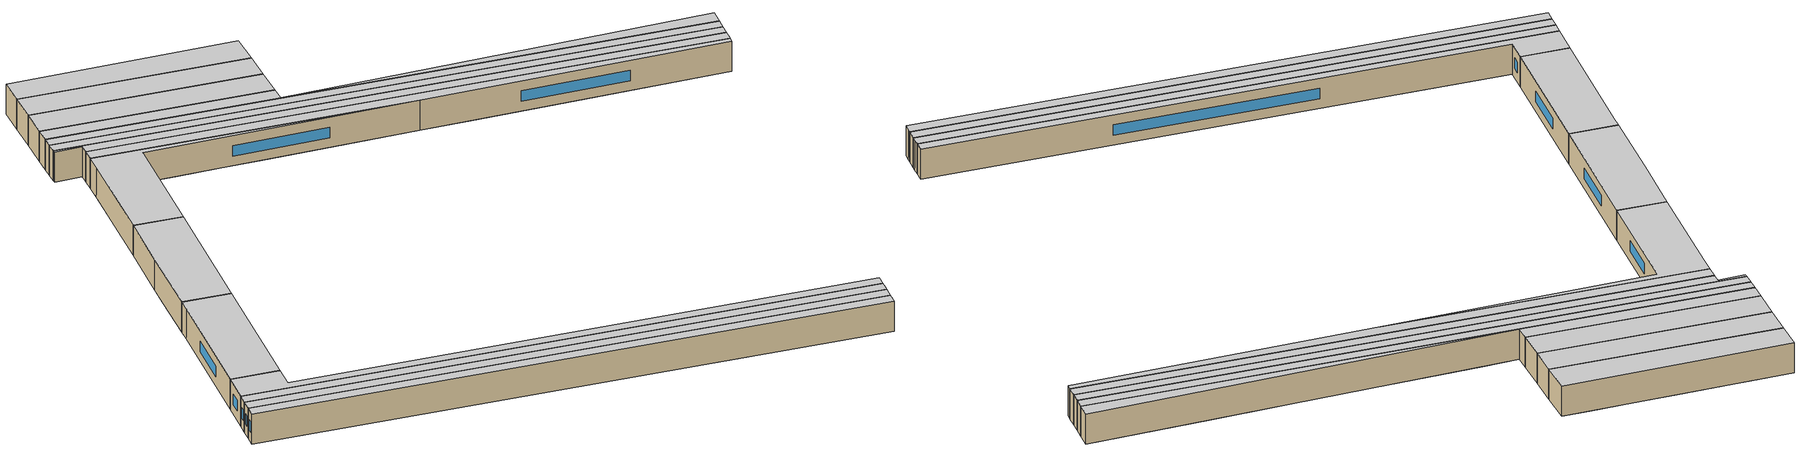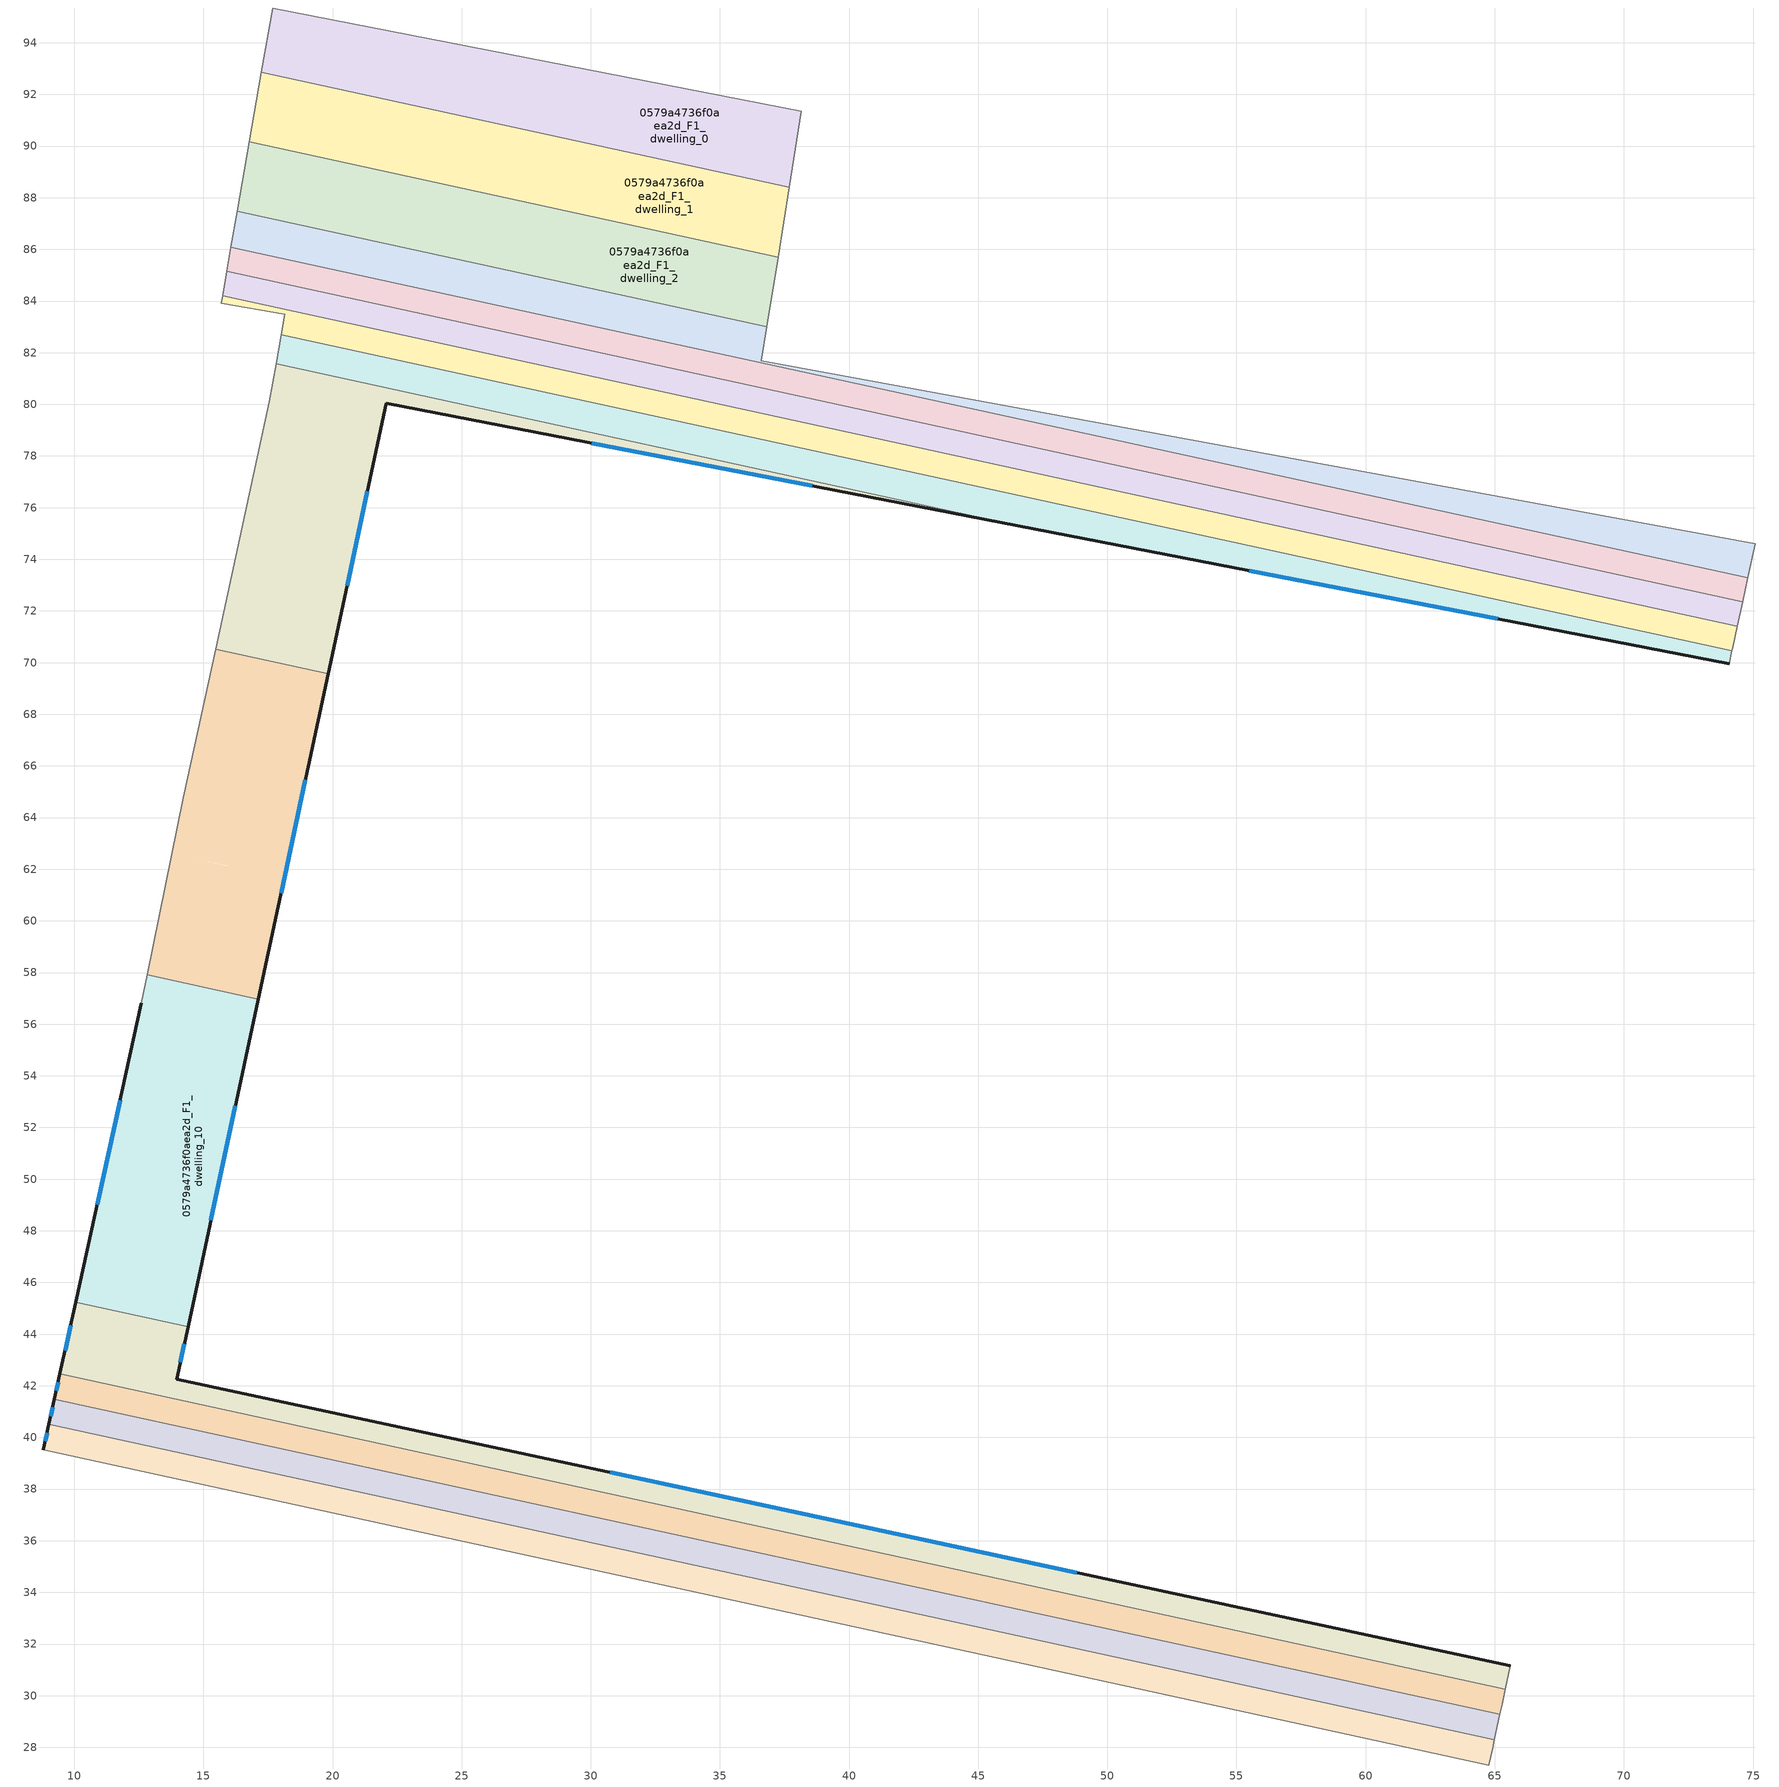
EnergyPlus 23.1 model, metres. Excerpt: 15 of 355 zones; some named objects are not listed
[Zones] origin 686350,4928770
0579a4736f0aea2d_F1_dwelling_0
 floor to 0579a4736f0aea2d_F0_dwelling_14 (EU_floor_Construction): 35.67,91.83 35.05,88.98 31.23,89.82 31.83,92.58 z3
 floor to 0579a4736f0aea2d_F0_dwelling_15 (EU_floor_Construction): 31.83,92.58 31.23,89.82 27.41,90.65 27.99,93.33 z3
 floor to 0579a4736f0aea2d_F0_dwelling_19 (EU_floor_Construction): 21.41,94.62 20.85,92.08 17.25,92.87 17.68,95.35 z3
 floor to 0579a4736f0aea2d_F0_dwelling_16 (EU_floor_Construction): 27.99,93.33 27.41,90.65 24.14,91.36 24.71,93.97 z3
 floor to 0579a4736f0aea2d_F0_dwelling_13 (EU_floor_Construction): 38.16,91.35 37.69,88.41 35.05,88.98 35.67,91.83 z3
 floor to 0579a4736f0aea2d_F0_dwelling_18 (EU_floor_Construction): 23.06,94.29 22.5,91.72 20.85,92.08 21.41,94.62 z3
 floor to 0579a4736f0aea2d_F0_dwelling_17 (EU_floor_Construction): 24.71,93.97 24.14,91.36 22.5,91.72 23.06,94.29 z3
 wall to 0579a4736f0aea2d_F1_dwelling_1 (EU_wall_Construction): 17.25,92.87 37.69,88.41 z3:6
 wall adiabatic (EU_wall_Construction): 37.69,88.41 38.16,91.35 17.68,95.35 17.25,92.87 z3:6
 ceiling to 0579a4736f0aea2d_F2_dwelling_0 (EU_floor_Construction): 37.69,88.41 38.16,91.35 17.68,95.35 17.25,92.87 z6
0579a4736f0aea2d_F1_dwelling_1
 floor to 0579a4736f0aea2d_F0_dwelling_15 (EU_floor_Construction): 31.23,89.82 30.65,87.14 26.82,87.97 27.41,90.65 z3
 floor to 0579a4736f0aea2d_F0_dwelling_19 (EU_floor_Construction): 20.85,92.08 20.27,89.4 16.78,90.17 17.25,92.87 z3
 floor to 0579a4736f0aea2d_F0_dwelling_14 (EU_floor_Construction): 35.05,88.98 34.47,86.31 30.65,87.14 31.23,89.82 z3
 floor to 0579a4736f0aea2d_F0_dwelling_16 (EU_floor_Construction): 27.41,90.65 26.82,87.97 23.56,88.69 24.14,91.36 z3
 floor to 0579a4736f0aea2d_F0_dwelling_18 (EU_floor_Construction): 22.5,91.72 21.91,89.04 20.27,89.4 20.85,92.08 z3
 floor to 0579a4736f0aea2d_F0_dwelling_13 (EU_floor_Construction): 37.69,88.41 37.25,85.7 34.47,86.31 35.05,88.98 z3
 floor to 0579a4736f0aea2d_F0_dwelling_17 (EU_floor_Construction): 24.14,91.36 23.56,88.69 21.91,89.04 22.5,91.72 z3
 wall to 0579a4736f0aea2d_F1_dwelling_2 (EU_wall_Construction): 16.78,90.17 37.25,85.7 z3:6
 wall adiabatic (EU_wall_Construction): 17.25,92.87 16.78,90.17 / 37.25,85.7 37.69,88.41 z3:6
 ceiling to 0579a4736f0aea2d_F2_dwelling_1 (EU_floor_Construction): 37.25,85.7 37.69,88.41 17.25,92.87 16.78,90.17 z6
0579a4736f0aea2d_F1_dwelling_10
 floor to 0579a4736f0aea2d_F0_dwelling_38 (EU_floor_Construction): 17.06,56.98 14.29,44.31 12.17,44.78 14.94,57.45 z3
 floor to 0579a4736f0aea2d_F0_dwelling_39 (EU_floor_Construction): 14.94,57.45 12.17,44.78 10.06,45.24 12.6,56.82 12.82,57.91 z3
 floor to 0579a4736f0aea2d_F0_dwelling_37 (EU_floor_Construction): 17.13,56.97 14.41,44.29 14.29,44.31 17.06,56.98 z3
 wall outside (EU_wall_Construction): 14.41,44.29 17.13,56.97 / 12.6,56.82 10.06,45.24 z3:6
 wall adiabatic (EU_wall_Construction): 12.82,57.91 12.6,56.82 z3:6
 wall to 0579a4736f0aea2d_F1_dwelling_9 (EU_wall_Construction): 17.13,56.97 12.82,57.91 z3:6
 wall to 0579a4736f0aea2d_F1_dwelling_11 (EU_wall_Construction): 10.06,45.24 14.41,44.29 z3:6
 window (EU_Window_Construction): 15.29,48.41 16.24,52.85 / 11.77,53.05 10.88,49 z3.98:5.02
 ceiling to 0579a4736f0aea2d_F2_dwelling_10 (EU_floor_Construction): 14.41,44.29 17.13,56.97 12.82,57.91 12.6,56.82 10.06,45.24 z6
0579a4736f0aea2d_F1_dwelling_11
 floor to 0579a4736f0aea2d_F0_dwelling_38 (EU_floor_Construction): 14.29,44.31 13.69,41.53 11.57,42 12.17,44.78 z3
 floor to 0579a4736f0aea2d_F0_dwelling_36 (EU_floor_Construction): 32.51,38.27 32.33,37.47 22.89,39.53 23.06,40.3 z3
 floor adiabatic (EU_floor_Construction): 65.61,31.16 65.41,30.25 32.33,37.47 32.51,38.27 z3
 floor to 0579a4736f0aea2d_F0_dwelling_37 (EU_floor_Construction): 23.06,40.3 22.89,39.53 13.69,41.53 14.29,44.31 14.41,44.29 13.97,42.25 z3
 floor to 0579a4736f0aea2d_F0_dwelling_39 (EU_floor_Construction): 12.17,44.78 11.57,42 9.45,42.46 10.06,45.24 z3
 wall outside (EU_wall_Construction): 10.06,45.24 9.44,42.46 / 65.61,31.16 13.97,42.25 14.41,44.29 z3:6
 wall to 0579a4736f0aea2d_F1_dwelling_12 (EU_wall_Construction): 9.44,42.46 65.41,30.25 z3:6
 wall to 0579a4736f0aea2d_F1_dwelling_48 (EU_wall_Construction): 65.41,30.25 65.61,31.16 z3:6
 window (EU_Window_Construction): 9.86,44.33 9.64,43.36 / 14.11,42.91 14.26,43.62 / 48.81,34.77 30.76,38.64 z3.98:5.02
 ceiling to 0579a4736f0aea2d_F2_dwelling_11 (EU_floor_Construction): 65.41,30.25 65.61,31.16 13.97,42.25 14.41,44.29 10.06,45.24 9.44,42.46 z6
0579a4736f0aea2d_F1_dwelling_12
 floor to 0579a4736f0aea2d_F0_dwelling_36 (EU_floor_Construction): 32.33,37.47 32.12,36.49 22.68,38.55 22.89,39.53 z3
 floor to 0579a4736f0aea2d_F0_dwelling_34 (EU_floor_Construction): 50.82,33.43 50.61,32.46 41.32,34.48 41.53,35.46 z3
 floor to 0579a4736f0aea2d_F0_dwelling_37 (EU_floor_Construction): 22.89,39.53 22.68,38.55 13.47,40.55 13.69,41.53 z3
 floor to 0579a4736f0aea2d_F0_dwelling_33 (EU_floor_Construction): 59.96,31.44 59.75,30.46 50.61,32.46 50.82,33.43 z3
 floor to 0579a4736f0aea2d_F0_dwelling_39 (EU_floor_Construction): 11.57,42 11.35,41.02 9.23,41.48 9.45,42.46 z3
 floor to 0579a4736f0aea2d_F0_dwelling_35 (EU_floor_Construction): 41.53,35.46 41.32,34.48 32.12,36.49 32.33,37.47 z3
 floor to 0579a4736f0aea2d_F0_dwelling_38 (EU_floor_Construction): 13.69,41.53 13.47,40.55 11.35,41.02 11.57,42 z3
 floor to 0579a4736f0aea2d_F0_dwelling_32 (EU_floor_Construction): 65.41,30.25 65.2,29.27 59.75,30.46 59.96,31.44 z3
 wall outside (EU_wall_Construction): 9.44,42.46 9.23,41.48 z3:6
 wall to 0579a4736f0aea2d_F1_dwelling_13 (EU_wall_Construction): 9.23,41.48 65.2,29.27 z3:6
 wall to 0579a4736f0aea2d_F1_dwelling_49 (EU_wall_Construction): 65.2,29.27 65.28,29.67 z3:6
 wall to 0579a4736f0aea2d_F1_dwelling_48 (EU_wall_Construction): 65.28,29.68 65.41,30.25 z3:6
 window (EU_Window_Construction): 9.38,42.14 9.3,41.8 z3.98:5.02
 ceiling to 0579a4736f0aea2d_F2_dwelling_12 (EU_floor_Construction): 65.2,29.27 65.41,30.25 9.44,42.46 9.23,41.48 z6
0579a4736f0aea2d_F1_dwelling_13
 floor to 0579a4736f0aea2d_F0_dwelling_34 (EU_floor_Construction): 50.61,32.46 50.39,31.48 41.1,33.5 41.32,34.48 z3
 floor to 0579a4736f0aea2d_F0_dwelling_33 (EU_floor_Construction): 59.75,30.46 59.53,29.48 50.39,31.48 50.61,32.46 z3
 floor to 0579a4736f0aea2d_F0_dwelling_36 (EU_floor_Construction): 32.12,36.49 31.91,35.51 22.46,37.57 22.68,38.55 z3
 floor to 0579a4736f0aea2d_F0_dwelling_37 (EU_floor_Construction): 22.68,38.55 22.46,37.57 13.26,39.58 13.47,40.55 z3
 floor adiabatic (EU_floor_Construction): 41.32,34.48 41.1,33.5 31.91,35.51 32.12,36.49 z3
 floor to 0579a4736f0aea2d_F0_dwelling_32 (EU_floor_Construction): 65.2,29.27 64.98,28.29 59.53,29.48 59.75,30.46 z3
 floor to 0579a4736f0aea2d_F0_dwelling_39 (EU_floor_Construction): 11.35,41.02 11.14,40.04 9.02,40.5 9.23,41.48 z3
 floor to 0579a4736f0aea2d_F0_dwelling_38 (EU_floor_Construction): 13.47,40.55 13.26,39.58 11.14,40.04 11.35,41.02 z3
 wall outside (EU_wall_Construction): 9.23,41.48 9.02,40.5 z3:6
 wall to 0579a4736f0aea2d_F1_dwelling_14 (EU_wall_Construction): 9.02,40.5 64.98,28.29 z3:6
 wall to 0579a4736f0aea2d_F1_dwelling_49 (EU_wall_Construction): 64.98,28.29 65.2,29.27 z3:6
 window (EU_Window_Construction): 9.16,41.16 9.09,40.82 z3.98:5.02
 ceiling to 0579a4736f0aea2d_F2_dwelling_13 (EU_floor_Construction): 64.98,28.29 65.2,29.27 9.23,41.48 9.02,40.5 z6
0579a4736f0aea2d_F1_dwelling_14
 floor to 0579a4736f0aea2d_F0_dwelling_37 (EU_floor_Construction): 22.46,37.57 22.25,36.59 13.05,38.6 13.26,39.58 z3
 floor to 0579a4736f0aea2d_F0_dwelling_36 (EU_floor_Construction): 31.91,35.51 31.69,34.53 22.25,36.59 22.46,37.57 z3
 floor to 0579a4736f0aea2d_F0_dwelling_39 (EU_floor_Construction): 11.14,40.04 10.93,39.06 8.8,39.52 9.02,40.5 z3
 floor to 0579a4736f0aea2d_F0_dwelling_33 (EU_floor_Construction): 59.53,29.48 59.32,28.5 50.18,30.5 50.39,31.48 z3
 floor to 0579a4736f0aea2d_F0_dwelling_38 (EU_floor_Construction): 13.26,39.58 13.05,38.6 10.93,39.06 11.14,40.04 z3
 floor to 0579a4736f0aea2d_F0_dwelling_34 (EU_floor_Construction): 50.39,31.48 50.18,30.5 40.89,32.53 41.1,33.5 z3
 floor adiabatic (EU_floor_Construction): 41.1,33.5 40.89,32.53 31.69,34.53 31.91,35.51 z3
 floor to 0579a4736f0aea2d_F0_dwelling_32 (EU_floor_Construction): 64.98,28.29 64.77,27.32 59.32,28.5 59.53,29.48 z3
 wall outside (EU_wall_Construction): 9.02,40.5 8.8,39.52 z3:6
 wall to 0579a4736f0aea2d_F1_dwelling_15 (EU_wall_Construction): 8.8,39.52 64.77,27.32 z3:6
 wall to 0579a4736f0aea2d_F1_dwelling_50 (EU_wall_Construction): 64.77,27.32 64.91,27.97 z3:6
 wall to 0579a4736f0aea2d_F1_dwelling_49 (EU_wall_Construction): 64.91,27.97 64.98,28.29 z3:6
 window (EU_Window_Construction): 8.95,40.18 8.87,39.84 z3.98:5.02
 ceiling to 0579a4736f0aea2d_F2_dwelling_14 (EU_floor_Construction): 64.77,27.32 64.98,28.29 9.02,40.5 8.8,39.52 z6
0579a4736f0aea2d_F1_dwelling_2
 floor to 0579a4736f0aea2d_F0_dwelling_14 (EU_floor_Construction): 34.47,86.31 33.89,83.63 30.06,84.47 30.65,87.14 z3
 floor to 0579a4736f0aea2d_F0_dwelling_15 (EU_floor_Construction): 30.65,87.14 30.06,84.47 26.24,85.3 26.82,87.97 z3
 floor to 0579a4736f0aea2d_F0_dwelling_17 (EU_floor_Construction): 23.56,88.69 22.97,86.01 21.33,86.37 21.91,89.04 z3
 floor to 0579a4736f0aea2d_F0_dwelling_13 (EU_floor_Construction): 37.25,85.7 36.82,83 33.89,83.63 34.47,86.31 z3
 floor to 0579a4736f0aea2d_F0_dwelling_18 (EU_floor_Construction): 21.91,89.04 21.33,86.37 19.69,86.73 20.27,89.4 z3
 floor to 0579a4736f0aea2d_F0_dwelling_16 (EU_floor_Construction): 26.82,87.97 26.24,85.3 22.97,86.01 23.56,88.69 z3
 floor adiabatic (EU_floor_Construction): 20.27,89.4 19.69,86.73 16.31,87.47 16.78,90.17 z3
 wall to 0579a4736f0aea2d_F1_dwelling_3 (EU_wall_Construction): 16.31,87.47 36.82,83 z3:6
 wall adiabatic (EU_wall_Construction): 16.78,90.17 16.31,87.47 / 36.82,83 37.25,85.7 z3:6
 ceiling to 0579a4736f0aea2d_F2_dwelling_2 (EU_floor_Construction): 36.82,83 37.25,85.7 16.78,90.17 16.31,87.47 z6
0579a4736f0aea2d_F1_dwelling_3
 floor to 0579a4736f0aea2d_F0_dwelling_10 (EU_floor_Construction): 75.08,74.6 74.8,73.28 63.71,75.7 63.92,76.66 z3
 floor to 0579a4736f0aea2d_F0_dwelling_11 (EU_floor_Construction): 63.92,76.66 63.71,75.7 51.92,78.27 52.04,78.85 z3
 floor to 0579a4736f0aea2d_F0_dwelling_14 (EU_floor_Construction): 33.89,83.63 33.59,82.27 29.76,83.1 30.06,84.47 z3
 floor to 0579a4736f0aea2d_F0_dwelling_16 (EU_floor_Construction): 26.24,85.3 25.94,83.94 22.68,84.65 22.97,86.01 z3
 floor to 0579a4736f0aea2d_F0_dwelling_15 (EU_floor_Construction): 30.06,84.47 29.76,83.1 25.94,83.94 26.24,85.3 z3
 floor to 0579a4736f0aea2d_F0_dwelling_17 (EU_floor_Construction): 22.97,86.01 22.68,84.65 21.03,85.01 21.33,86.37 z3
 floor to 0579a4736f0aea2d_F0_dwelling_12 (EU_floor_Construction): 52.04,78.85 51.92,78.27 39.82,80.91 39.86,81.09 z3
 floor to 0579a4736f0aea2d_F0_dwelling_18 (EU_floor_Construction): 21.33,86.37 21.03,85.01 19.39,85.37 19.69,86.73 z3
 floor to 0579a4736f0aea2d_F0_dwelling_13 (EU_floor_Construction): 39.86,81.09 39.82,80.91 33.59,82.27 33.89,83.63 36.82,83 36.61,81.7 z3
 floor adiabatic (EU_floor_Construction): 19.69,86.73 19.39,85.37 16.07,86.09 16.31,87.47 z3
 wall adiabatic (EU_wall_Construction): 16.31,87.47 16.07,86.09 / 75.08,74.6 36.61,81.7 36.82,83 z3:6
 wall to 0579a4736f0aea2d_F1_dwelling_4 (EU_wall_Construction): 16.07,86.09 74.8,73.28 z3:6
 wall to 0579a4736f0aea2d_F1_dwelling_29 (EU_wall_Construction): 74.8,73.28 75.08,74.6 z3:6
 ceiling to 0579a4736f0aea2d_F2_dwelling_3 (EU_floor_Construction): 74.8,73.28 75.08,74.6 36.61,81.7 36.82,83 16.31,87.47 16.07,86.09 z6
0579a4736f0aea2d_F1_dwelling_4
 floor adiabatic (EU_floor_Construction): 51.92,78.27 51.71,77.34 39.62,79.98 39.82,80.91 z3
 floor to 0579a4736f0aea2d_F0_dwelling_13 (EU_floor_Construction): 39.82,80.91 39.62,79.98 33.38,81.34 33.59,82.27 z3
 floor to 0579a4736f0aea2d_F0_dwelling_10 (EU_floor_Construction): 74.8,73.28 74.59,72.35 63.51,74.77 63.71,75.7 z3
 floor to 0579a4736f0aea2d_F0_dwelling_11 (EU_floor_Construction): 63.71,75.7 63.51,74.77 51.71,77.34 51.92,78.27 z3
 floor to 0579a4736f0aea2d_F0_dwelling_15 (EU_floor_Construction): 29.76,83.1 29.56,82.17 25.74,83 25.94,83.94 z3
 floor to 0579a4736f0aea2d_F0_dwelling_14 (EU_floor_Construction): 33.59,82.27 33.38,81.34 29.56,82.17 29.76,83.1 z3
 floor to 0579a4736f0aea2d_F0_dwelling_19 (EU_floor_Construction): 19.39,85.37 19.18,84.43 15.9,85.15 16.07,86.09 z3
 floor to 0579a4736f0aea2d_F0_dwelling_17 (EU_floor_Construction): 22.68,84.65 22.47,83.72 20.83,84.08 21.03,85.01 z3
 floor to 0579a4736f0aea2d_F0_dwelling_16 (EU_floor_Construction): 25.94,83.94 25.74,83 22.47,83.72 22.68,84.65 z3
 floor to 0579a4736f0aea2d_F0_dwelling_18 (EU_floor_Construction): 21.03,85.01 20.83,84.08 19.18,84.43 19.39,85.37 z3
 wall to 0579a4736f0aea2d_F1_dwelling_5 (EU_wall_Construction): 15.9,85.15 74.59,72.35 z3:6
 wall adiabatic (EU_wall_Construction): 16.07,86.09 15.9,85.15 z3:6
 wall to 0579a4736f0aea2d_F1_dwelling_29 (EU_wall_Construction): 74.59,72.35 74.8,73.28 z3:6
 ceiling to 0579a4736f0aea2d_F2_dwelling_4 (EU_floor_Construction): 74.59,72.35 74.8,73.28 16.07,86.09 15.9,85.15 z6
0579a4736f0aea2d_F1_dwelling_5
 floor to 0579a4736f0aea2d_F0_dwelling_18 (EU_floor_Construction): 20.83,84.08 20.63,83.14 18.98,83.5 19.18,84.43 z3
 floor to 0579a4736f0aea2d_F0_dwelling_19 (EU_floor_Construction): 19.18,84.43 18.98,83.5 15.74,84.21 15.9,85.15 z3
 floor to 0579a4736f0aea2d_F0_dwelling_11 (EU_floor_Construction): 63.51,74.77 63.3,73.83 51.51,76.41 51.71,77.34 z3
 floor to 0579a4736f0aea2d_F0_dwelling_10 (EU_floor_Construction): 74.59,72.35 74.39,71.42 63.3,73.83 63.51,74.77 z3
 floor to 0579a4736f0aea2d_F0_dwelling_14 (EU_floor_Construction): 33.38,81.34 33.18,80.4 29.36,81.24 29.56,82.17 z3
 floor to 0579a4736f0aea2d_F0_dwelling_15 (EU_floor_Construction): 29.56,82.17 29.36,81.24 25.54,82.07 25.74,83 z3
 floor adiabatic (EU_floor_Construction): 51.71,77.34 51.51,76.41 33.18,80.4 33.38,81.34 25.74,83 25.54,82.07 20.63,83.14 20.83,84.08 z3
 wall to 0579a4736f0aea2d_F1_dwelling_6 (EU_wall_Construction): 15.74,84.21 74.39,71.42 z3:6
 wall adiabatic (EU_wall_Construction): 15.9,85.15 15.74,84.21 z3:6
 wall to 0579a4736f0aea2d_F1_dwelling_29 (EU_wall_Construction): 74.39,71.42 74.59,72.35 z3:6
 ceiling to 0579a4736f0aea2d_F2_dwelling_5 (EU_floor_Construction): 74.39,71.42 74.59,72.35 15.9,85.15 15.74,84.21 z6
0579a4736f0aea2d_F1_dwelling_6
 floor to 0579a4736f0aea2d_F0_dwelling_11 (EU_floor_Construction): 63.3,73.83 63.09,72.87 51.3,75.44 51.51,76.41 z3
 floor to 0579a4736f0aea2d_F0_dwelling_10 (EU_floor_Construction): 74.39,71.42 74.18,70.45 63.09,72.87 63.3,73.83 z3
 floor to 0579a4736f0aea2d_F0_dwelling_13 (EU_floor_Construction): 39.41,79.04 39.2,78.08 32.97,79.44 33.18,80.4 z3
 floor to 0579a4736f0aea2d_F0_dwelling_12 (EU_floor_Construction): 51.51,76.41 51.3,75.44 39.2,78.08 39.41,79.04 z3
 floor to 0579a4736f0aea2d_F0_dwelling_15 (EU_floor_Construction): 29.36,81.24 29.15,80.27 25.33,81.11 25.54,82.07 z3
 floor to 0579a4736f0aea2d_F0_dwelling_14 (EU_floor_Construction): 33.18,80.4 32.97,79.44 29.15,80.27 29.36,81.24 z3
 floor to 0579a4736f0aea2d_F0_dwelling_17 (EU_floor_Construction): 22.27,82.78 22.06,81.82 20.42,82.18 20.63,83.14 z3
 floor to 0579a4736f0aea2d_F0_dwelling_16 (EU_floor_Construction): 25.54,82.07 25.33,81.11 22.06,81.82 22.27,82.78 z3
 floor adiabatic (EU_floor_Construction): 20.63,83.14 20.42,82.18 18.02,82.7 18.16,83.49 15.69,83.92 15.74,84.21 z3
 wall adiabatic (EU_wall_Construction): 15.74,84.21 15.69,83.92 18.16,83.49 18.02,82.7 z3:6
 wall to 0579a4736f0aea2d_F1_dwelling_7 (EU_wall_Construction): 18.02,82.7 74.18,70.45 z3:6
 wall to 0579a4736f0aea2d_F1_dwelling_29 (EU_wall_Construction): 74.21,70.58 74.39,71.42 z3:6
 wall to 0579a4736f0aea2d_F1_dwelling_30 (EU_wall_Construction): 74.18,70.45 74.21,70.58 z3:6
 ceiling to 0579a4736f0aea2d_F2_dwelling_6 (EU_floor_Construction): 74.18,70.45 74.39,71.42 15.74,84.21 15.69,83.92 18.16,83.49 18.02,82.7 z6
0579a4736f0aea2d_F1_dwelling_7
 floor to 0579a4736f0aea2d_F0_dwelling_12 (EU_floor_Construction): 51.3,75.44 51.07,74.42 46.54,75.3 38.96,76.95 39.2,78.08 z3
 floor to 0579a4736f0aea2d_F0_dwelling_11 (EU_floor_Construction): 63.09,72.87 62.93,72.12 51.07,74.42 51.3,75.44 z3
 floor to 0579a4736f0aea2d_F0_dwelling_13 (EU_floor_Construction): 39.2,78.08 38.96,76.95 32.72,78.31 32.97,79.44 z3
 floor to 0579a4736f0aea2d_F0_dwelling_10 (EU_floor_Construction): 74.18,70.45 74.07,69.95 62.93,72.12 63.09,72.87 z3
 floor to 0579a4736f0aea2d_F0_dwelling_14 (EU_floor_Construction): 32.97,79.44 32.72,78.31 28.9,79.14 29.15,80.27 z3
 floor to 0579a4736f0aea2d_F0_dwelling_18 (EU_floor_Construction): 20.42,82.18 20.17,81.05 18.52,81.41 18.77,82.54 z3
 floor to 0579a4736f0aea2d_F0_dwelling_15 (EU_floor_Construction): 29.15,80.27 28.9,79.14 25.08,79.98 25.33,81.11 z3
 floor to 0579a4736f0aea2d_F0_dwelling_19 (EU_floor_Construction): 18.77,82.54 18.52,81.41 17.82,81.56 18.02,82.7 z3
 floor to 0579a4736f0aea2d_F0_dwelling_17 (EU_floor_Construction): 22.06,81.82 21.81,80.69 20.17,81.05 20.42,82.18 z3
 floor to 0579a4736f0aea2d_F0_dwelling_16 (EU_floor_Construction): 25.33,81.11 25.08,79.98 21.81,80.69 22.06,81.82 z3
 wall outside (EU_wall_Construction): 46.54,75.3 74.07,69.95 z3:6
 wall adiabatic (EU_wall_Construction): 18.02,82.7 17.82,81.56 z3:6
 wall to 0579a4736f0aea2d_F1_dwelling_8 (EU_wall_Construction): 17.82,81.56 46.54,75.3 z3:6
 wall to 0579a4736f0aea2d_F1_dwelling_30 (EU_wall_Construction): 74.07,69.95 74.18,70.45 z3:6
 window (EU_Window_Construction): 55.49,73.56 65.12,71.69 z3.98:5.02
 ceiling to 0579a4736f0aea2d_F2_dwelling_7 (EU_floor_Construction): 74.07,69.95 74.18,70.45 18.02,82.7 17.82,81.56 46.54,75.3 z6
0579a4736f0aea2d_F1_dwelling_8
 floor to 0579a4736f0aea2d_F0_dwelling_16 (EU_floor_Construction): 25.08,79.98 24.97,79.48 22.08,80.05 19.83,69.57 19.41,69.66 21.81,80.69 z3
 floor to 0579a4736f0aea2d_F0_dwelling_18 (EU_floor_Construction): 20.17,81.05 17.76,70.02 16.12,70.38 18.52,81.41 z3
 floor to 0579a4736f0aea2d_F0_dwelling_17 (EU_floor_Construction): 21.81,80.69 19.41,69.66 17.76,70.02 20.17,81.05 z3
 floor to 0579a4736f0aea2d_F0_dwelling_19 (EU_floor_Construction): 18.52,81.41 16.12,70.38 15.47,70.52 17.56,80.11 17.82,81.56 z3
 floor to 0579a4736f0aea2d_F0_dwelling_12 (EU_floor_Construction): 46.54,75.3 38.92,76.78 38.96,76.95 z3
 floor to 0579a4736f0aea2d_F0_dwelling_15 (EU_floor_Construction): 28.9,79.14 28.81,78.74 24.97,79.48 25.08,79.98 z3
 floor to 0579a4736f0aea2d_F0_dwelling_13 (EU_floor_Construction): 38.96,76.95 38.92,76.78 32.66,77.99 32.72,78.31 z3
 floor to 0579a4736f0aea2d_F0_dwelling_14 (EU_floor_Construction): 32.72,78.31 32.66,77.99 28.81,78.74 28.9,79.14 z3
 wall outside (EU_wall_Construction): 19.83,69.57 22.08,80.05 46.54,75.3 z3:6
 wall adiabatic (EU_wall_Construction): 17.82,81.56 17.56,80.11 15.47,70.52 z3:6
 wall to 0579a4736f0aea2d_F1_dwelling_9 (EU_wall_Construction): 15.47,70.52 19.83,69.57 z3:6
 window (EU_Window_Construction): 30.03,78.5 38.58,76.84 / 20.56,72.97 21.35,76.64 z3.98:5.02
 ceiling to 0579a4736f0aea2d_F2_dwelling_8 (EU_floor_Construction): 46.54,75.3 17.82,81.56 17.56,80.11 15.47,70.52 19.83,69.57 22.08,80.05 z6
0579a4736f0aea2d_F1_dwelling_9
 floor to 0579a4736f0aea2d_F0_dwelling_17 (EU_floor_Construction): 19.41,69.66 17.68,61.75 16.04,62.11 17.76,70.02 z3
 floor to 0579a4736f0aea2d_F0_dwelling_38 (EU_floor_Construction): 18.08,61.66 17.06,56.98 14.94,57.45 15.96,62.12 16.04,62.11 z3
 floor to 0579a4736f0aea2d_F0_dwelling_16 (EU_floor_Construction): 19.83,69.57 18.13,61.65 17.68,61.75 19.41,69.66 z3
 floor to 0579a4736f0aea2d_F0_dwelling_18 (EU_floor_Construction): 17.76,70.02 16.04,62.11 14.39,62.47 16.12,70.38 z3
 floor to 0579a4736f0aea2d_F0_dwelling_37 (EU_floor_Construction): 18.13,61.65 17.13,56.97 17.06,56.98 18.08,61.66 z3
 floor to 0579a4736f0aea2d_F0_dwelling_39 (EU_floor_Construction): 15.96,62.12 14.94,57.45 12.82,57.91 13.78,62.6 z3
 floor to 0579a4736f0aea2d_F0_dwelling_19 (EU_floor_Construction): 16.12,70.38 14.39,62.47 13.78,62.6 14.23,64.78 15.47,70.52 z3
 wall outside (EU_wall_Construction): 17.13,56.97 19.83,69.57 z3:6
 wall adiabatic (EU_wall_Construction): 15.47,70.52 14.23,64.78 12.82,57.91 z3:6
 window (EU_Window_Construction): 18.01,61.07 18.95,65.47 z3.98:5.02
 ceiling to 0579a4736f0aea2d_F2_dwelling_9 (EU_floor_Construction): 17.13,56.97 19.83,69.57 15.47,70.52 14.23,64.78 12.82,57.91 z6
[Building]
EU S2 Campaign: North Axis=0; Terrain=City; Solar Distribution=FullExterior
[Site:Location]
Bologna: Latitude=44.5; Longitude=11.25; Time Zone=1; Elevation=37
[SizingPeriod:WeatherFileDays]
AnnualSizingPeriod: Begin Month=1; Begin Day of Month=1; End Month=12; End Day of Month=31; Day of Week for Start Day=Monday; Use Weather File Daylight Saving Period=No; Use Weather File Rain and Snow Indicators=No
[MATERIAL]
EU_InternalMass_Material: Roughness=MediumRough; Thickness=0.1; Conductivity=1; Density=1800; Specific Heat=900; Thermal Absorptance=0.9; Solar Absorptance=0.7; Visible Absorptance=0.7
[MATERIAL:NOMASS] Roughness=MediumRough; Thermal Absorptance=0.9; Solar Absorptance=0.7; Visible Absorptance=0.7
Name | Thermal Resistance
EU_wall_NoMass | 0.905828
EU_floor_NoMass | 0.67114
[WINDOWMATERIAL:SIMPLEGLAZINGSYSTEM]
EU_Window_SimpleGlazing: UFactor=4.52486; Solar Heat Gain Coefficient=0.85; Visible Transmittance=0.85
[CONSTRUCTION]
EU_wall_Construction: EU_wall_NoMass
EU_floor_Construction: EU_floor_NoMass
EU_Window_Construction: EU_Window_SimpleGlazing
EU_InternalMass_Construction: EU_InternalMass_Material
[ZONE] Type=1; Multiplier=1; Ceiling Height=autocalculate; Floor Area=autocalculate; Part of Total Floor Area=Yes
Name | Volume
0579a4736f0aea2d_F1_dwelling_0 | 172.006
0579a4736f0aea2d_F1_dwelling_1 | 172.062
0579a4736f0aea2d_F1_dwelling_10 | 172.054
0579a4736f0aea2d_F1_dwelling_11 | 172.039
0579a4736f0aea2d_F1_dwelling_12 | 172.022
0579a4736f0aea2d_F1_dwelling_13 | 172.146
0579a4736f0aea2d_F1_dwelling_14 | 172.048
0579a4736f0aea2d_F1_dwelling_2 | 172.035
0579a4736f0aea2d_F1_dwelling_3 | 172.005
0579a4736f0aea2d_F1_dwelling_4 | 172.012
0579a4736f0aea2d_F1_dwelling_5; 0579a4736f0aea2d_F1_dwelling_9 | 172.052
0579a4736f0aea2d_F1_dwelling_6 | 172.03
0579a4736f0aea2d_F1_dwelling_7 | 171.987
0579a4736f0aea2d_F1_dwelling_8 | 172.083
[INTERNALMASS] Construction=EU_InternalMass_Construction
Name | Zone or ZoneList | Surface Area
0579a4736f0aea2d_F1_dwelling_0_EU_InternalMass | 0579a4736f0aea2d_F1_dwelling_0 | 57.3349
0579a4736f0aea2d_F1_dwelling_1_EU_InternalMass | 0579a4736f0aea2d_F1_dwelling_1 | 57.3539
0579a4736f0aea2d_F1_dwelling_2_EU_InternalMass | 0579a4736f0aea2d_F1_dwelling_2 | 57.3453
0579a4736f0aea2d_F1_dwelling_3_EU_InternalMass | 0579a4736f0aea2d_F1_dwelling_3 | 57.3347
0579a4736f0aea2d_F1_dwelling_4_EU_InternalMass | 0579a4736f0aea2d_F1_dwelling_4 | 57.3374
0579a4736f0aea2d_F1_dwelling_5_EU_InternalMass | 0579a4736f0aea2d_F1_dwelling_5 | 57.351
0579a4736f0aea2d_F1_dwelling_6_EU_InternalMass | 0579a4736f0aea2d_F1_dwelling_6 | 57.3432
0579a4736f0aea2d_F1_dwelling_7_EU_InternalMass | 0579a4736f0aea2d_F1_dwelling_7 | 57.3289
0579a4736f0aea2d_F1_dwelling_8_EU_InternalMass | 0579a4736f0aea2d_F1_dwelling_8 | 57.361
0579a4736f0aea2d_F1_dwelling_9_EU_InternalMass | 0579a4736f0aea2d_F1_dwelling_9 | 57.3504
0579a4736f0aea2d_F1_dwelling_10_EU_InternalMass | 0579a4736f0aea2d_F1_dwelling_10 | 57.3512
0579a4736f0aea2d_F1_dwelling_11_EU_InternalMass | 0579a4736f0aea2d_F1_dwelling_11 | 57.3464
0579a4736f0aea2d_F1_dwelling_12_EU_InternalMass | 0579a4736f0aea2d_F1_dwelling_12 | 57.3405
0579a4736f0aea2d_F1_dwelling_13_EU_InternalMass | 0579a4736f0aea2d_F1_dwelling_13 | 57.3817
0579a4736f0aea2d_F1_dwelling_14_EU_InternalMass | 0579a4736f0aea2d_F1_dwelling_14 | 57.3492
[OTHEREQUIPMENT] Fuel Type=Electricity; Design Level Calculation Method=Watts/Area; Power per Zone Floor Area=1; Fraction Latent=0; Fraction Radiant=0; Fraction Lost=0; Carbon Dioxide Generation Rate=0; EndUse Subcategory=EU_Step8_InternalGains
Name | Zone or ZoneList or Space or SpaceList | Schedule
EU_Step8_InternalGain_0579a4736f0aea2d_F1_dwelling_0_f000 | 0579a4736f0aea2d_F1_dwelling_0 | EU_Step8_GainSchedule_0579a4736f0aea2d_F1_dwelling_0_f000
EU_Step8_InternalGain_0579a4736f0aea2d_F1_dwelling_1_f000 | 0579a4736f0aea2d_F1_dwelling_1 | EU_Step8_GainSchedule_0579a4736f0aea2d_F1_dwelling_1_f000
EU_Step8_InternalGain_0579a4736f0aea2d_F1_dwelling_2_f000 | 0579a4736f0aea2d_F1_dwelling_2 | EU_Step8_GainSchedule_0579a4736f0aea2d_F1_dwelling_2_f000
EU_Step8_InternalGain_0579a4736f0aea2d_F1_dwelling_3_f000 | 0579a4736f0aea2d_F1_dwelling_3 | EU_Step8_GainSchedule_0579a4736f0aea2d_F1_dwelling_3_f000
EU_Step8_InternalGain_0579a4736f0aea2d_F1_dwelling_4_f000 | 0579a4736f0aea2d_F1_dwelling_4 | EU_Step8_GainSchedule_0579a4736f0aea2d_F1_dwelling_4_f000
EU_Step8_InternalGain_0579a4736f0aea2d_F1_dwelling_5_f000 | 0579a4736f0aea2d_F1_dwelling_5 | EU_Step8_GainSchedule_0579a4736f0aea2d_F1_dwelling_5_f000
EU_Step8_InternalGain_0579a4736f0aea2d_F1_dwelling_6_f000 | 0579a4736f0aea2d_F1_dwelling_6 | EU_Step8_GainSchedule_0579a4736f0aea2d_F1_dwelling_6_f000
EU_Step8_InternalGain_0579a4736f0aea2d_F1_dwelling_7_f000 | 0579a4736f0aea2d_F1_dwelling_7 | EU_Step8_GainSchedule_0579a4736f0aea2d_F1_dwelling_7_f000
EU_Step8_InternalGain_0579a4736f0aea2d_F1_dwelling_8_f000 | 0579a4736f0aea2d_F1_dwelling_8 | EU_Step8_GainSchedule_0579a4736f0aea2d_F1_dwelling_8_f000
EU_Step8_InternalGain_0579a4736f0aea2d_F1_dwelling_9_f000 | 0579a4736f0aea2d_F1_dwelling_9 | EU_Step8_GainSchedule_0579a4736f0aea2d_F1_dwelling_9_f000
EU_Step8_InternalGain_0579a4736f0aea2d_F1_dwelling_10_f000 | 0579a4736f0aea2d_F1_dwelling_10 | EU_Step8_GainSchedule_0579a4736f0aea2d_F1_dwelling_10_f000
EU_Step8_InternalGain_0579a4736f0aea2d_F1_dwelling_11_f000 | 0579a4736f0aea2d_F1_dwelling_11 | EU_Step8_GainSchedule_0579a4736f0aea2d_F1_dwelling_11_f000
EU_Step8_InternalGain_0579a4736f0aea2d_F1_dwelling_12_f000 | 0579a4736f0aea2d_F1_dwelling_12 | EU_Step8_GainSchedule_0579a4736f0aea2d_F1_dwelling_12_f000
EU_Step8_InternalGain_0579a4736f0aea2d_F1_dwelling_13_f000 | 0579a4736f0aea2d_F1_dwelling_13 | EU_Step8_GainSchedule_0579a4736f0aea2d_F1_dwelling_13_f000
EU_Step8_InternalGain_0579a4736f0aea2d_F1_dwelling_14_f000 | 0579a4736f0aea2d_F1_dwelling_14 | EU_Step8_GainSchedule_0579a4736f0aea2d_F1_dwelling_14_f000
[ZONEVENTILATION:DESIGNFLOWRATE] Schedule=EU_AlwaysOn; Design Flow Rate Calculation Method=AirChanges/Hour; Air Changes per Hour=0.73129; Ventilation Type=Natural; Fan Pressure Rise=0; Fan Total Efficiency=1; Constant Term Coefficient=1; Temperature Term Coefficient=0; Velocity Term Coefficient=0; Velocity Squared Term Coefficient=0; Minimum Indoor Temperature=-100; Maximum Indoor Temperature=100; Delta Temperature=-100; Minimum Outdoor Temperature=-100; Maximum Outdoor Temperature=100; Maximum Wind Speed=40
Name | Zone or ZoneList or Space or SpaceList
EU_ConstantAir_0579a4736f0aea2d_F1_dwelling_0 | 0579a4736f0aea2d_F1_dwelling_0
EU_ConstantAir_0579a4736f0aea2d_F1_dwelling_1 | 0579a4736f0aea2d_F1_dwelling_1
EU_ConstantAir_0579a4736f0aea2d_F1_dwelling_2 | 0579a4736f0aea2d_F1_dwelling_2
EU_ConstantAir_0579a4736f0aea2d_F1_dwelling_3 | 0579a4736f0aea2d_F1_dwelling_3
EU_ConstantAir_0579a4736f0aea2d_F1_dwelling_4 | 0579a4736f0aea2d_F1_dwelling_4
EU_ConstantAir_0579a4736f0aea2d_F1_dwelling_5 | 0579a4736f0aea2d_F1_dwelling_5
EU_ConstantAir_0579a4736f0aea2d_F1_dwelling_6 | 0579a4736f0aea2d_F1_dwelling_6
EU_ConstantAir_0579a4736f0aea2d_F1_dwelling_7 | 0579a4736f0aea2d_F1_dwelling_7
EU_ConstantAir_0579a4736f0aea2d_F1_dwelling_8 | 0579a4736f0aea2d_F1_dwelling_8
EU_ConstantAir_0579a4736f0aea2d_F1_dwelling_9 | 0579a4736f0aea2d_F1_dwelling_9
EU_ConstantAir_0579a4736f0aea2d_F1_dwelling_10 | 0579a4736f0aea2d_F1_dwelling_10
EU_ConstantAir_0579a4736f0aea2d_F1_dwelling_11 | 0579a4736f0aea2d_F1_dwelling_11
EU_ConstantAir_0579a4736f0aea2d_F1_dwelling_12 | 0579a4736f0aea2d_F1_dwelling_12
EU_ConstantAir_0579a4736f0aea2d_F1_dwelling_13 | 0579a4736f0aea2d_F1_dwelling_13
EU_ConstantAir_0579a4736f0aea2d_F1_dwelling_14 | 0579a4736f0aea2d_F1_dwelling_14
[HVACTEMPLATE:ZONE:IDEALLOADSAIRSYSTEM] System Availability Schedule=EU_AlwaysOn; Maximum Heating Supply Air Temperature=50; Minimum Cooling Supply Air Temperature=13; Maximum Heating Supply Air Humidity Ratio=0.0156; Minimum Cooling Supply Air Humidity Ratio=0.0077; Heating Limit=NoLimit; Cooling Limit=NoLimit; Heating Availability Schedule=EU_AlwaysOn; Cooling Availability Schedule=EU_CoolingOff; Dehumidification Control Type=ConstantSensibleHeatRatio; Cooling Sensible Heat Ratio=0.7; Dehumidification Setpoint=60; Humidification Control Type=None; Humidification Setpoint=30; Outdoor Air Method=None; Outdoor Air Flow Rate per Person=0.00944; Outdoor Air Flow Rate per Zone Floor Area=0; Outdoor Air Flow Rate per Zone=0; Demand Controlled Ventilation Type=None; Outdoor Air Economizer Type=NoEconomizer; Heat Recovery Type=None; Sensible Heat Recovery Effectiveness=0.7; Latent Heat Recovery Effectiveness=0.65
Name | Template Thermostat
0579a4736f0aea2d_F1_dwelling_0 | EU_HeatOnly_0579a4736f0aea2d_F1_dwelling_0
0579a4736f0aea2d_F1_dwelling_1 | EU_HeatOnly_0579a4736f0aea2d_F1_dwelling_1
0579a4736f0aea2d_F1_dwelling_2 | EU_HeatOnly_0579a4736f0aea2d_F1_dwelling_2
0579a4736f0aea2d_F1_dwelling_3 | EU_HeatOnly_0579a4736f0aea2d_F1_dwelling_3
0579a4736f0aea2d_F1_dwelling_4 | EU_HeatOnly_0579a4736f0aea2d_F1_dwelling_4
0579a4736f0aea2d_F1_dwelling_5 | EU_HeatOnly_0579a4736f0aea2d_F1_dwelling_5
0579a4736f0aea2d_F1_dwelling_6 | EU_HeatOnly_0579a4736f0aea2d_F1_dwelling_6
0579a4736f0aea2d_F1_dwelling_7 | EU_HeatOnly_0579a4736f0aea2d_F1_dwelling_7
0579a4736f0aea2d_F1_dwelling_8 | EU_HeatOnly_0579a4736f0aea2d_F1_dwelling_8
0579a4736f0aea2d_F1_dwelling_9 | EU_HeatOnly_0579a4736f0aea2d_F1_dwelling_9
0579a4736f0aea2d_F1_dwelling_10 | EU_HeatOnly_0579a4736f0aea2d_F1_dwelling_10
0579a4736f0aea2d_F1_dwelling_11 | EU_HeatOnly_0579a4736f0aea2d_F1_dwelling_11
0579a4736f0aea2d_F1_dwelling_12 | EU_HeatOnly_0579a4736f0aea2d_F1_dwelling_12
0579a4736f0aea2d_F1_dwelling_13 | EU_HeatOnly_0579a4736f0aea2d_F1_dwelling_13
0579a4736f0aea2d_F1_dwelling_14 | EU_HeatOnly_0579a4736f0aea2d_F1_dwelling_14
[SIZING:ZONE] Zone Cooling Design Supply Air Temperature Input Method=SupplyAirTemperature; Zone Cooling Design Supply Air Temperature=13; Zone Heating Design Supply Air Temperature Input Method=SupplyAirTemperature; Zone Heating Design Supply Air Temperature=50; Zone Cooling Design Supply Air Humidity Ratio=0.008; Zone Heating Design Supply Air Humidity Ratio=0.008; Cooling Design Air Flow Method=DesignDay; Cooling Design Air Flow Rate=0; Cooling Minimum Air Flow per Zone Floor Area=0.000762; Cooling Minimum Air Flow=0; Cooling Minimum Air Flow Fraction=0.2; Heating Design Air Flow Method=DesignDay; Heating Design Air Flow Rate=0; Heating Maximum Air Flow per Zone Floor Area=0.002032; Heating Maximum Air Flow=0.141576; Heating Maximum Air Flow Fraction=0.3; Account for Dedicated Outdoor Air System=No; Dedicated Outdoor Air System Control Strategy=NeutralSupplyAir; Dedicated Outdoor Air Low Setpoint Temperature for Design=autosize; Dedicated Outdoor Air High Setpoint Temperature for Design=autosize; Zone Load Sizing Method=Sensible Load Only No Latent Load; Zone Latent Cooling Design Supply Air Humidity Ratio Input Method=HumidityRatioDifference; Zone Cooling Design Supply Air Humidity Ratio Difference=0.005; Zone Latent Heating Design Supply Air Humidity Ratio Input Method=HumidityRatioDifference; Zone Humidification Design Supply Air Humidity Ratio Difference=0.005
0579a4736f0aea2d_F1_dwelling_0; 0579a4736f0aea2d_F1_dwelling_1; 0579a4736f0aea2d_F1_dwelling_2; 0579a4736f0aea2d_F1_dwelling_3; 0579a4736f0aea2d_F1_dwelling_4; 0579a4736f0aea2d_F1_dwelling_5; 0579a4736f0aea2d_F1_dwelling_6; 0579a4736f0aea2d_F1_dwelling_7; 0579a4736f0aea2d_F1_dwelling_8; 0579a4736f0aea2d_F1_dwelling_9; 0579a4736f0aea2d_F1_dwelling_10; 0579a4736f0aea2d_F1_dwelling_11; 0579a4736f0aea2d_F1_dwelling_12; 0579a4736f0aea2d_F1_dwelling_13; 0579a4736f0aea2d_F1_dwelling_14
[SCHEDULE:CONSTANT]
Name | Hourly Value
EU_AlwaysOn | 1
EU_CoolingOff | 0
[SCHEDULE:FILE] Column Number=1; Rows to Skip at Top=0; Number of Hours of Data=8760; Column Separator=Comma; Interpolate to Timestep=No; Minutes per Item=60; Adjust Schedule for Daylight Savings=Yes
Name | File
EU_Step8_GainSchedule_0579a4736f0aea2d_F1_dwelling_0_f000 | ../../schedules/0579a4736f0aea2d/0579a4736f0aea2d_F1_dwelling_0_f000_gain.csv
EU_Step8_GainSchedule_0579a4736f0aea2d_F1_dwelling_1_f000 | ../../schedules/0579a4736f0aea2d/0579a4736f0aea2d_F1_dwelling_1_f000_gain.csv
EU_Step8_GainSchedule_0579a4736f0aea2d_F1_dwelling_2_f000 | ../../schedules/0579a4736f0aea2d/0579a4736f0aea2d_F1_dwelling_2_f000_gain.csv
EU_Step8_GainSchedule_0579a4736f0aea2d_F1_dwelling_3_f000 | ../../schedules/0579a4736f0aea2d/0579a4736f0aea2d_F1_dwelling_3_f000_gain.csv
EU_Step8_GainSchedule_0579a4736f0aea2d_F1_dwelling_4_f000 | ../../schedules/0579a4736f0aea2d/0579a4736f0aea2d_F1_dwelling_4_f000_gain.csv
EU_Step8_GainSchedule_0579a4736f0aea2d_F1_dwelling_5_f000 | ../../schedules/0579a4736f0aea2d/0579a4736f0aea2d_F1_dwelling_5_f000_gain.csv
EU_Step8_GainSchedule_0579a4736f0aea2d_F1_dwelling_6_f000 | ../../schedules/0579a4736f0aea2d/0579a4736f0aea2d_F1_dwelling_6_f000_gain.csv
EU_Step8_GainSchedule_0579a4736f0aea2d_F1_dwelling_7_f000 | ../../schedules/0579a4736f0aea2d/0579a4736f0aea2d_F1_dwelling_7_f000_gain.csv
EU_Step8_GainSchedule_0579a4736f0aea2d_F1_dwelling_8_f000 | ../../schedules/0579a4736f0aea2d/0579a4736f0aea2d_F1_dwelling_8_f000_gain.csv
EU_Step8_GainSchedule_0579a4736f0aea2d_F1_dwelling_9_f000 | ../../schedules/0579a4736f0aea2d/0579a4736f0aea2d_F1_dwelling_9_f000_gain.csv
EU_Step8_GainSchedule_0579a4736f0aea2d_F1_dwelling_10_f000 | ../../schedules/0579a4736f0aea2d/0579a4736f0aea2d_F1_dwelling_10_f000_gain.csv
EU_Step8_GainSchedule_0579a4736f0aea2d_F1_dwelling_11_f000 | ../../schedules/0579a4736f0aea2d/0579a4736f0aea2d_F1_dwelling_11_f000_gain.csv
EU_Step8_GainSchedule_0579a4736f0aea2d_F1_dwelling_12_f000 | ../../schedules/0579a4736f0aea2d/0579a4736f0aea2d_F1_dwelling_12_f000_gain.csv
EU_Step8_GainSchedule_0579a4736f0aea2d_F1_dwelling_13_f000 | ../../schedules/0579a4736f0aea2d/0579a4736f0aea2d_F1_dwelling_13_f000_gain.csv
EU_Step8_GainSchedule_0579a4736f0aea2d_F1_dwelling_14_f000 | ../../schedules/0579a4736f0aea2d/0579a4736f0aea2d_F1_dwelling_14_f000_gain.csv
